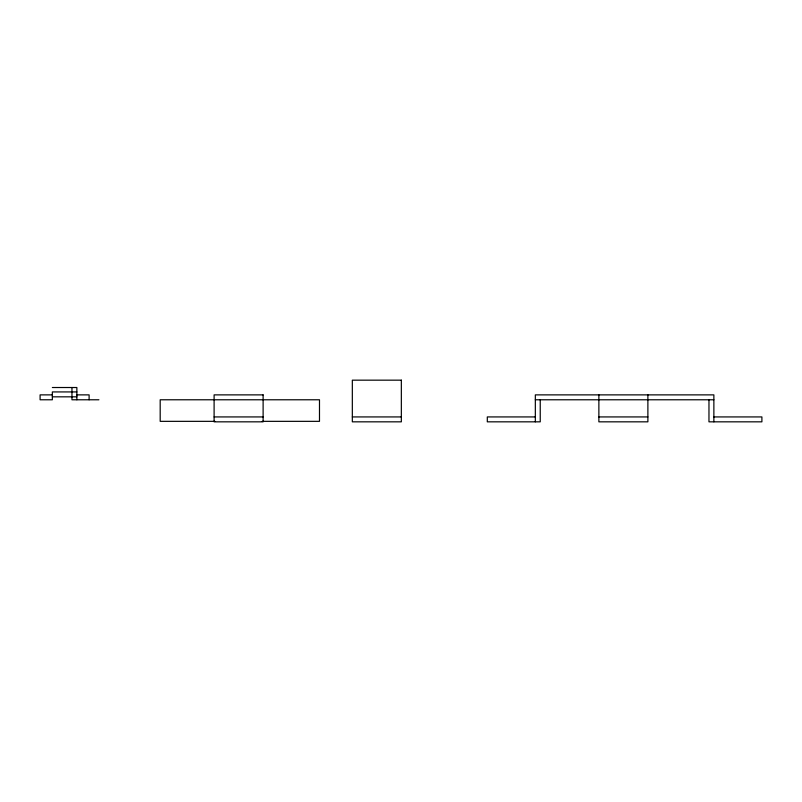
<?xml version="1.0" encoding="UTF-8"?>
<svg xmlns="http://www.w3.org/2000/svg" width="802" height="802" viewBox="0 0 802 802"><rect width="100%" height="100%" fill="white"/><g stroke="black" fill="none" stroke-linecap="round" stroke-linejoin="round"><path stroke-width="1.2" d="M52.351 387.516L76.862 387.516L76.862 399.777M76.862 391.927L52.351 391.927L52.351 399.777L40.1 399.777L40.1 394.875L52.351 394.875M76.862 394.875L89.112 394.875L89.112 399.777M52.351 396.83L76.862 396.83M98.917 399.777L71.959 399.777L71.959 387.516M535.335 399.777L713.87 399.777M214.104 416.93L263.116 416.93M352.329 416.93L401.341 416.93M535.335 416.93L487.305 416.93L487.305 421.832L540.237 421.832L540.237 399.777M598.873 416.93L647.886 416.93M713.87 416.93L761.9 416.93L761.9 421.832L708.968 421.832L708.968 399.777M214.946 421.341L160.189 421.341L160.189 399.777L319.487 399.777L319.487 421.341L262.234 421.341M713.87 421.832L713.87 394.875L535.335 394.875L535.335 421.832M647.886 394.875L647.886 421.832L598.873 421.832L598.873 394.875M401.341 380.168L352.329 380.168L352.329 421.832L401.341 421.832L401.341 380.168M263.116 394.875L214.104 394.875L214.104 421.832L263.116 421.832L263.116 394.875"/></g></svg>
